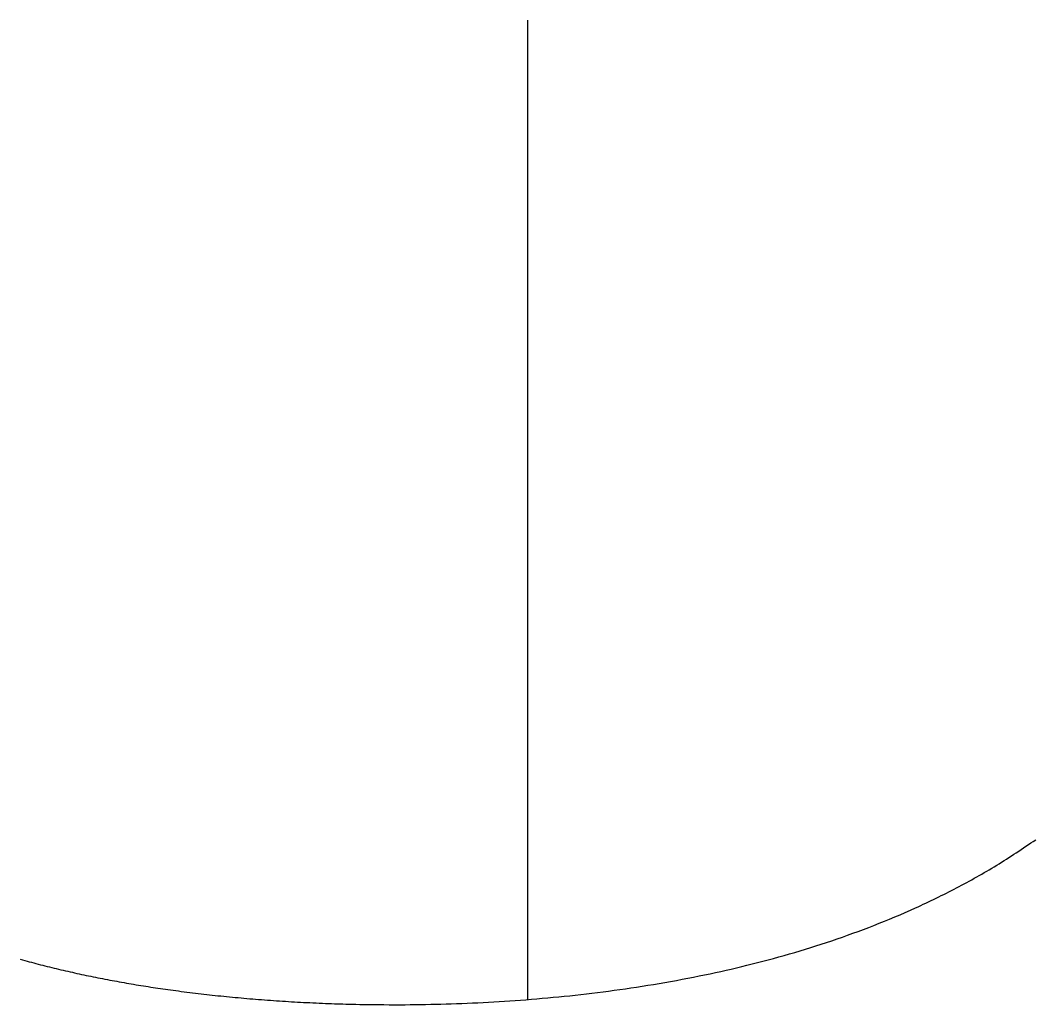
# Model space of a CAD drawing. Header units: millimetres. Extents: x -57 to 57, y -1 to 110.
import ezdxf

# ---------------------------------------------------------------- set-up
doc = ezdxf.new("R2010")
doc.units = ezdxf.units.MM
doc.layers.get('0').update_dxf_attribs({"linetype": 'CONTINUOUS'})

msp = doc.modelspace()

# ---------------------------------------------------------------- linework, layer by layer
for q in [(0, 110), (0, 0, 2.14)]:
    msp.add_line((0, 0), q)
msp.add_open_spline([(-57, 4.52), (-35.38, -1.53), (-10.7, -1.96), (27.75, -2.63), (57, 17.95)], degree=4)

doc.saveas('drawing.dxf')
